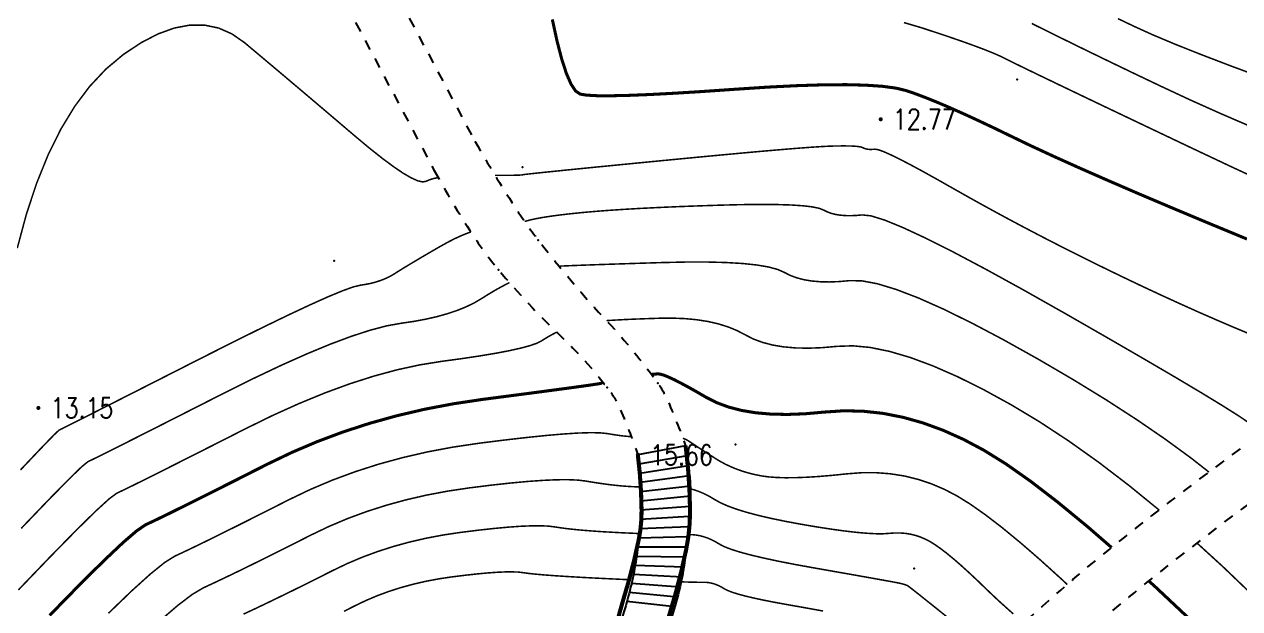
# Model space of a CAD drawing. Extents: x 940 to 2162, y 608 to 1562.
# Drawn here: x 1218.3 to 1278, y 973.6 to 1002.3 of the extents above; entities that cross this region are included whole.
import ezdxf
from ezdxf.enums import TextEntityAlignment as Align

# ---------------------------------------------------------------- set-up
doc = ezdxf.new("R2010")
doc.units = 0
doc.header["$LTSCALE"] = 0.5
doc.header["$PDSIZE"] = 0.2
doc.linetypes.add('X6', pattern=[2, 1, -1])
doc.layers.get('0').update_dxf_attribs({"linetype": 'CONTINUOUS'})
for name, color, linetype in [('DGX', 2, 'CONTINUOUS'), ('DLSS', 4, 'CONTINUOUS'), ('GCD', 1, 'CONTINUOUS'), ('JMD', 6, 'CONTINUOUS'), ('ZDH', 1, 'CONTINUOUS')]:
    doc.layers.add(name, color=color, linetype=linetype)
doc.styles.add('HZ', font='rs.shx', dxfattribs={"width": 0.8, "bigfont": 'hztxt.shx'})

# ---------------------------------------------------------------- blocks, each defined once
blk = doc.blocks.new('GC200')
at = {"linetype": 'Continuous', "const_width": 0.2, "flags": 128}
blk.add_lwpolyline([(-0.1, 0, 1), (0.1, 0, 1)], format="xyb", close=True, dxfattribs=at)

msp = doc.modelspace()

# ---------------------------------------------------------------- linework, layer by layer
at = {"layer": 'DGX', "linetype": 'Continuous', "const_width": 0.075, "flags": 128}
for points, elevation in [([(1238.631, 994.784), (1238.408, 994.738), (1238.203, 994.676), (1238.046, 994.604), (1237.874, 994.571), (1237.625, 994.628), (1237.3, 994.774), (1236.897, 995.009), (1236.419, 995.334), (1235.863, 995.748), (1235.23, 996.251), (1234.521, 996.843), (1233.782, 997.471), (1233.062, 998.084), (1232.359, 998.679), (1231.674, 999.258), (1231.008, 999.821), (1230.359, 1000.367), (1229.728, 1000.897), (1229.116, 1001.41), (1228.494, 1001.843), (1227.838, 1002.132), (1227.146, 1002.276), (1226.418, 1002.276), (1225.655, 1002.131), (1224.857, 1001.842), (1224.023, 1001.409), (1223.153, 1000.832), (1222.296, 1000.115), (1221.497, 999.263), (1220.757, 998.276), (1220.075, 997.154), (1219.453, 995.897), (1218.889, 994.505), (1218.384, 992.978), (1217.937, 991.316)], 13), ([(1279.295, 994.544), (1277.51, 995.374), (1275.563, 996.293), (1273.645, 997.205), (1271.953, 998.01), (1270.484, 998.711), (1269.241, 999.306), (1268.222, 999.796), (1267.427, 1000.18), (1266.857, 1000.459), (1266.512, 1000.633), (1266.243, 1000.763), (1265.902, 1000.91), (1265.49, 1001.075), (1265.006, 1001.257), (1264.451, 1001.457), (1263.824, 1001.674), (1263.125, 1001.908), (1262.355, 1002.16), (1261.535, 1002.4)], 12), ([(1278.653, 987.052), (1277.781, 987.415), (1276.894, 987.794), (1275.992, 988.189), (1275.074, 988.601), (1274.141, 989.028), (1273.192, 989.471), (1272.228, 989.931), (1271.249, 990.406), (1270.271, 990.889), (1269.309, 991.373), (1268.365, 991.857), (1267.438, 992.341), (1266.528, 992.826), (1265.635, 993.311), (1264.759, 993.796), (1263.9, 994.281), (1263.097, 994.736), (1262.388, 995.128), (1261.773, 995.459), (1261.252, 995.727), (1260.825, 995.933), (1260.492, 996.077), (1260.253, 996.159), (1260.108, 996.179), (1260.013, 996.171), (1259.924, 996.168), (1259.841, 996.169), (1259.763, 996.176), (1259.692, 996.188), (1259.627, 996.205), (1259.567, 996.227), (1259.514, 996.254), (1259.445, 996.281), (1259.338, 996.303), (1259.195, 996.32), (1259.013, 996.332), (1258.795, 996.339), (1258.539, 996.341), (1258.246, 996.338), (1257.916, 996.33), (1257.482, 996.309), (1256.878, 996.269), (1256.104, 996.21), (1255.161, 996.131), (1254.047, 996.033), (1252.764, 995.915), (1251.311, 995.778), (1249.688, 995.622), (1248.086, 995.466), (1246.694, 995.329), (1245.513, 995.212), (1244.544, 995.114), (1243.785, 995.037), (1243.237, 994.978), (1242.899, 994.94), (1242.773, 994.92), (1242.721, 994.912), (1242.608, 994.905), (1242.433, 994.9), (1242.197, 994.896), (1241.898, 994.894), (1241.539, 994.894), (1241.431, 994.894)], 13), ([(1278.545, 982.704), (1277.998, 983.073), (1277.2, 983.577), (1276.151, 984.216), (1274.851, 984.989), (1273.3, 985.896), (1271.498, 986.938), (1269.446, 988.115), (1267.384, 989.279), (1265.555, 990.283), (1263.96, 991.127), (1262.598, 991.811), (1261.469, 992.336), (1260.574, 992.701), (1259.911, 992.905), (1259.482, 992.95), (1259.179, 992.923), (1258.894, 992.913), (1258.629, 992.918), (1258.383, 992.94), (1258.155, 992.978), (1257.947, 993.032), (1257.757, 993.102), (1257.586, 993.189), (1257.365, 993.275), (1257.025, 993.346), (1256.566, 993.4), (1255.988, 993.438), (1255.291, 993.46), (1254.474, 993.466), (1253.538, 993.456), (1252.483, 993.429), (1251.402, 993.393), (1250.386, 993.355), (1249.435, 993.313), (1248.551, 993.269), (1247.732, 993.221), (1246.979, 993.171), (1246.292, 993.118), (1245.67, 993.062), (1245.109, 993.004), (1244.601, 992.945), (1244.148, 992.884), (1243.749, 992.822), (1243.405, 992.758), (1243.114, 992.693), (1242.886, 992.628)], 13.5), ([(1240.242, 992.111), (1240.114, 992.069), (1239.796, 991.943), (1239.458, 991.789), (1239.1, 991.606), (1238.721, 991.395), (1238.345, 991.178), (1237.997, 990.975), (1237.676, 990.786), (1237.384, 990.612), (1237.118, 990.453), (1236.881, 990.308), (1236.671, 990.178), (1236.489, 990.062), (1236.315, 989.958), (1236.13, 989.864), (1235.935, 989.779), (1235.729, 989.704), (1235.513, 989.638), (1235.286, 989.581), (1235.048, 989.534), (1234.8, 989.496), (1234.456, 989.412), (1233.932, 989.223), (1233.228, 988.932), (1232.343, 988.536), (1231.277, 988.037), (1230.032, 987.435), (1228.606, 986.729), (1227, 985.92), (1225.406, 985.111), (1224.016, 984.406), (1222.832, 983.806), (1221.853, 983.31), (1221.079, 982.919), (1220.51, 982.632), (1220.145, 982.449), (1219.986, 982.371), (1219.738, 982.137), (1219.108, 981.487), (1218.096, 980.42)], 13.5), ([(1244.579, 990.432), (1244.802, 990.443), (1245.229, 990.461), (1245.803, 990.483), (1246.527, 990.509), (1247.4, 990.538), (1248.421, 990.571), (1249.592, 990.608), (1250.776, 990.634), (1251.838, 990.636), (1252.779, 990.612), (1253.598, 990.564), (1254.295, 990.491), (1254.871, 990.393), (1255.326, 990.271), (1255.659, 990.123), (1255.946, 989.977), (1256.266, 989.859), (1256.618, 989.767), (1257.002, 989.703), (1257.417, 989.667), (1257.865, 989.657), (1258.345, 989.675), (1258.856, 989.721), (1259.462, 989.712), (1260.226, 989.569), (1261.148, 989.29), (1262.227, 988.877), (1263.464, 988.328), (1264.858, 987.644), (1266.41, 986.826), (1268.12, 985.872), (1269.852, 984.86), (1271.472, 983.867), (1272.979, 982.893), (1274.374, 981.937), (1275.656, 981.001), (1276.533, 980.313)], 14), ([(1218.132, 977.548), (1219.462, 978.934), (1220.452, 979.942), (1221.1, 980.572), (1221.408, 980.823), (1221.632, 980.931), (1222.031, 981.127), (1222.603, 981.413), (1223.35, 981.788), (1224.27, 982.252), (1225.365, 982.806), (1226.634, 983.449), (1228.076, 984.181), (1229.551, 984.914), (1230.916, 985.561), (1232.172, 986.121), (1233.317, 986.595), (1234.353, 986.982), (1235.278, 987.283), (1236.094, 987.498), (1236.8, 987.625), (1237.431, 987.718), (1238.024, 987.828), (1238.577, 987.954), (1239.091, 988.097), (1239.567, 988.257), (1240.003, 988.433), (1240.4, 988.625), (1240.758, 988.835), (1241.091, 989.044), (1241.414, 989.237), (1241.728, 989.413), (1242.031, 989.572), (1242.14, 989.625)], 14), ([(1246.91, 987.755), (1246.954, 987.759), (1247.342, 987.784), (1247.792, 987.808), (1248.305, 987.831), (1248.881, 987.853), (1249.52, 987.874), (1250.172, 987.879), (1250.788, 987.854), (1251.368, 987.798), (1251.913, 987.711), (1252.421, 987.594), (1252.894, 987.446), (1253.33, 987.267), (1253.731, 987.058), (1254.136, 986.852), (1254.586, 986.685), (1255.081, 986.557), (1255.621, 986.467), (1256.206, 986.415), (1256.836, 986.402), (1257.51, 986.428), (1258.23, 986.492), (1259.013, 986.52), (1259.879, 986.438), (1260.826, 986.245), (1261.856, 985.942), (1262.967, 985.529), (1264.161, 985.006), (1265.437, 984.373), (1266.795, 983.629), (1268.206, 982.782), (1269.644, 981.838), (1271.108, 980.797), (1272.597, 979.659), (1274.083, 978.448)], 14.5), ([(1217.996, 974.529), (1219.562, 976.158), (1220.829, 977.448), (1221.795, 978.397), (1222.463, 979.006), (1222.83, 979.276), (1223.119, 979.412), (1223.552, 979.623), (1224.127, 979.907), (1224.846, 980.266), (1225.708, 980.699), (1226.713, 981.206), (1227.862, 981.786), (1229.153, 982.441), (1230.497, 983.099), (1231.801, 983.686), (1233.066, 984.205), (1234.291, 984.654), (1235.477, 985.033), (1236.624, 985.343), (1237.732, 985.583), (1238.8, 985.755), (1239.794, 985.889), (1240.679, 986.022), (1241.455, 986.151), (1242.123, 986.278), (1242.681, 986.402), (1243.131, 986.523), (1243.472, 986.641), (1243.704, 986.756), (1243.878, 986.866), (1244.048, 986.967), (1244.212, 987.06), (1244.371, 987.143), (1244.461, 987.187)], 14.5), ([(1248.128, 982.059), (1248.032, 982.063), (1247.863, 982.076), (1247.668, 982.098), (1247.449, 982.127), (1247.205, 982.164), (1246.936, 982.209), (1246.59, 982.244), (1246.118, 982.252), (1245.519, 982.233), (1244.793, 982.187), (1243.94, 982.113), (1242.959, 982.012), (1241.852, 981.884), (1240.618, 981.729), (1239.337, 981.538), (1238.089, 981.303), (1236.875, 981.023), (1235.694, 980.7), (1234.547, 980.332), (1233.434, 979.92), (1232.354, 979.464), (1231.307, 978.963), (1230.318, 978.462), (1229.41, 978.005), (1228.584, 977.592), (1227.839, 977.222), (1227.176, 976.896), (1226.594, 976.614), (1226.093, 976.375), (1225.674, 976.18), (1225.187, 975.875), (1224.483, 975.307), (1223.561, 974.475), (1222.423, 973.38)], 15.5), ([(1269.563, 974.792), (1269.32, 975.02), (1268.255, 975.985), (1267.27, 976.839), (1266.367, 977.582), (1265.545, 978.213), (1264.804, 978.734), (1264.144, 979.143), (1263.517, 979.47), (1262.876, 979.742), (1262.222, 979.959), (1261.553, 980.123), (1260.871, 980.231), (1260.174, 980.285), (1259.463, 980.285), (1258.739, 980.23), (1258.033, 980.157), (1257.378, 980.101), (1256.775, 980.062), (1256.224, 980.041), (1255.723, 980.036), (1255.275, 980.049), (1254.877, 980.079), (1254.531, 980.127), (1254.216, 980.19), (1253.909, 980.265), (1253.611, 980.353), (1253.323, 980.454), (1253.043, 980.568), (1252.773, 980.695), (1252.511, 980.834), (1252.259, 980.987), (1252.021, 981.139), (1251.803, 981.279), (1251.606, 981.407), (1251.429, 981.521), (1251.273, 981.624), (1251.137, 981.713), (1251.021, 981.791), (1250.925, 981.855), (1250.831, 981.91), (1250.718, 981.958), (1250.663, 981.976)], 15.5), ([(1248.595, 979.584), (1248.419, 979.589), (1248.179, 979.599), (1247.934, 979.613), (1247.677, 979.633), (1247.408, 979.659), (1247.127, 979.69), (1246.834, 979.728), (1246.528, 979.771), (1246.211, 979.82), (1245.881, 979.876), (1245.499, 979.921), (1245.022, 979.942), (1244.451, 979.938), (1243.786, 979.908), (1243.028, 979.854), (1242.175, 979.775), (1241.228, 979.671), (1240.187, 979.542), (1239.114, 979.382), (1238.068, 979.185), (1237.051, 978.951), (1236.061, 978.679), (1235.1, 978.371), (1234.166, 978.026), (1233.261, 977.643), (1232.384, 977.224), (1231.546, 976.8), (1230.759, 976.405), (1230.022, 976.038), (1229.336, 975.7), (1228.7, 975.39), (1228.115, 975.109), (1227.58, 974.856), (1227.096, 974.632), (1226.549, 974.31), (1225.827, 973.762), (1224.928, 972.989)], 16), ([(1266.908, 973.348), (1266.177, 974.004), (1265.62, 974.53), (1265.164, 974.971), (1264.739, 975.37), (1264.344, 975.728), (1263.978, 976.045), (1263.643, 976.321), (1263.338, 976.555), (1263.063, 976.748), (1262.818, 976.9), (1262.586, 977.021), (1262.348, 977.122), (1262.105, 977.203), (1261.857, 977.264), (1261.604, 977.304), (1261.345, 977.324), (1261.081, 977.324), (1260.812, 977.304), (1260.507, 977.284), (1260.135, 977.286), (1259.694, 977.31), (1259.187, 977.355), (1258.612, 977.421), (1257.969, 977.51), (1257.259, 977.62), (1256.481, 977.751), (1255.705, 977.895), (1254.998, 978.041), (1254.361, 978.189), (1253.794, 978.34), (1253.296, 978.494), (1252.868, 978.65), (1252.51, 978.809), (1252.221, 978.97), (1251.967, 979.122), (1251.713, 979.252), (1251.457, 979.361), (1251.201, 979.449), (1250.986, 979.505)], 16), ([(1248.55, 977.295), (1248.344, 977.303), (1247.782, 977.328), (1247.215, 977.357), (1246.687, 977.387), (1246.199, 977.421), (1245.751, 977.457), (1245.342, 977.495), (1244.972, 977.535), (1244.642, 977.579), (1244.351, 977.624), (1244.043, 977.661), (1243.658, 977.678), (1243.198, 977.674), (1242.661, 977.651), (1242.049, 977.607), (1241.361, 977.543), (1240.597, 977.459), (1239.757, 977.355), (1238.891, 977.226), (1238.047, 977.067), (1237.226, 976.878), (1236.428, 976.659), (1235.652, 976.41), (1234.899, 976.132), (1234.169, 975.823), (1233.461, 975.484), (1232.774, 975.138), (1232.107, 974.804), (1231.46, 974.484), (1230.832, 974.178), (1230.224, 973.884), (1229.636, 973.604), (1229.067, 973.338)], 16.5), ([(1264.08, 972.856), (1263.07, 973.666), (1262.339, 974.249), (1261.887, 974.605), (1261.714, 974.735), (1261.679, 974.75), (1261.638, 974.766), (1261.592, 974.782), (1261.541, 974.798), (1261.485, 974.814), (1261.424, 974.83), (1261.358, 974.846), (1261.286, 974.862), (1261.156, 974.888), (1260.914, 974.933), (1260.559, 974.997), (1260.093, 975.081), (1259.514, 975.184), (1258.824, 975.306), (1258.021, 975.447), (1257.106, 975.608), (1256.184, 975.775), (1255.359, 975.936), (1254.632, 976.092), (1254.002, 976.241), (1253.469, 976.384), (1253.034, 976.522), (1252.697, 976.653), (1252.457, 976.779), (1252.265, 976.893), (1252.073, 976.992), (1251.881, 977.074), (1251.688, 977.14), (1251.494, 977.19), (1251.3, 977.224), (1251.106, 977.242), (1250.949, 977.244)], 16.5), ([(1275.947, 976.825), (1277.22, 975.664), (1278.813, 974.139)], 14.5), ([(1248.021, 975.028), (1247.385, 975.057), (1246.496, 975.1), (1245.698, 975.142), (1244.991, 975.183), (1244.375, 975.223), (1243.85, 975.262), (1243.416, 975.3), (1243.073, 975.337), (1242.822, 975.373), (1242.587, 975.401), (1242.294, 975.413), (1241.944, 975.411), (1241.536, 975.393), (1241.07, 975.36), (1240.547, 975.311), (1239.966, 975.247), (1239.327, 975.168), (1238.668, 975.07), (1238.026, 974.949), (1237.402, 974.805), (1236.794, 974.639), (1236.204, 974.45), (1235.632, 974.238), (1235.076, 974.003), (1234.538, 973.745), (1234.002, 973.475)], 17), ([(1257.56, 973.488), (1257.031, 973.584), (1256.452, 973.688), (1255.823, 973.799), (1255.202, 973.912), (1254.647, 974.02), (1254.157, 974.125), (1253.733, 974.225), (1253.374, 974.322), (1253.081, 974.414), (1252.854, 974.503), (1252.692, 974.587), (1252.563, 974.665), (1252.434, 974.731), (1252.305, 974.786), (1252.175, 974.831), (1252.044, 974.864), (1251.914, 974.887), (1251.783, 974.9), (1251.651, 974.901), (1251.469, 974.9), (1251.187, 974.904), (1250.805, 974.915), (1250.46, 974.927)], 17)]:
    msp.add_lwpolyline(points, dxfattribs=dict(at, elevation=elevation))
at = {"layer": 'DGX', "color": 3, "linetype": 'Continuous', "const_width": 0.15, "flags": 128}
for points, elevation in [([(1278.401, 991.764), (1276.473, 992.561), (1274.684, 993.31), (1273.034, 994.009), (1271.524, 994.661), (1270.153, 995.263), (1268.921, 995.817), (1267.829, 996.323), (1266.876, 996.78), (1266.022, 997.194), (1265.224, 997.571), (1264.485, 997.911), (1263.802, 998.215), (1263.177, 998.481), (1262.609, 998.71), (1262.099, 998.903), (1261.646, 999.059), (1261.143, 999.18), (1260.483, 999.269), (1259.666, 999.325), (1258.693, 999.35), (1257.562, 999.342), (1256.275, 999.301), (1254.83, 999.229), (1253.229, 999.124), (1251.64, 999.015), (1250.233, 998.928), (1249.008, 998.864), (1247.966, 998.823), (1247.106, 998.804), (1246.428, 998.808), (1245.932, 998.835), (1245.618, 998.885), (1245.394, 999.037), (1245.168, 999.374), (1244.94, 999.894), (1244.711, 1000.597), (1244.479, 1001.485), (1244.246, 1002.555)], 12.5), ([(1249.122, 985.113), (1249.211, 985.123), (1249.341, 985.134), (1249.448, 985.14), (1249.568, 985.125), (1249.738, 985.073), (1249.958, 984.984), (1250.228, 984.859), (1250.547, 984.697), (1250.916, 984.499), (1251.335, 984.264), (1251.803, 983.992), (1252.325, 983.728), (1252.906, 983.512), (1253.544, 983.346), (1254.24, 983.23), (1254.994, 983.164), (1255.806, 983.147), (1256.676, 983.18), (1257.604, 983.262), (1258.565, 983.327), (1259.531, 983.306), (1260.505, 983.2), (1261.484, 983.008), (1262.471, 982.731), (1263.464, 982.368), (1264.463, 981.92), (1265.469, 981.386), (1266.544, 980.719), (1267.752, 979.871), (1269.091, 978.842), (1270.562, 977.633), (1271.746, 976.606)], 15), ([(1219.531, 973.275), (1220.992, 974.769), (1222.195, 975.961), (1223.139, 976.852), (1223.825, 977.441), (1224.252, 977.728), (1224.606, 977.894), (1225.073, 978.118), (1225.652, 978.402), (1226.343, 978.744), (1227.146, 979.145), (1228.062, 979.605), (1229.09, 980.124), (1230.23, 980.702), (1231.442, 981.283), (1232.686, 981.812), (1233.96, 982.288), (1235.266, 982.712), (1236.602, 983.084), (1237.97, 983.403), (1239.37, 983.669), (1240.8, 983.884), (1242.157, 984.061), (1243.335, 984.215), (1244.334, 984.348), (1245.154, 984.458), (1245.796, 984.546), (1246.259, 984.613), (1246.544, 984.656), (1246.65, 984.678), (1246.666, 984.688), (1246.681, 984.698), (1246.697, 984.706), (1246.711, 984.714), (1246.726, 984.721), (1246.739, 984.727), (1246.743, 984.728)], 15), ([(1273.575, 974.965), (1273.901, 974.67), (1275.769, 972.917), (1277.769, 970.983), (1279.714, 969.078)], 15)]:
    msp.add_lwpolyline(points, dxfattribs=dict(at, elevation=elevation))
at = {"layer": 'DGX', "linetype": 'Continuous', "const_width": 0.075}
for points, elevation in [([(1278.524, 997.319), (1277.068, 997.947), (1275.63, 998.591), (1274.212, 999.252), (1272.829, 999.911), (1271.499, 1000.551), (1270.221, 1001.172), (1268.995, 1001.773), (1267.822, 1002.355)], 11.5), ([(1272.055, 1002.595), (1272.861, 1002.21), (1273.75, 1001.807), (1274.84, 1001.349), (1276.133, 1000.834), (1277.627, 1000.263), (1279.322, 999.636)], 11)]:
    msp.add_lwpolyline(points, dxfattribs=dict(at, elevation=elevation))
at = {"layer": 'DLSS', "linetype": 'X6', "flags": 128}
for points in [[(1230.162, 1015.862), (1240.464, 996.519)], [(1228.005, 1014.772), (1238.437, 995.132)]]:
    msp.add_lwpolyline(points, dxfattribs=at)
for points in [[(1240.464, 996.519, 0.011933), (1242.381, 993.38, 0.021541), (1243.557, 991.716, 0.02252), (1246.97, 987.691, -0.030587), (1249.436, 984.686, -0.052513), (1249.878, 983.916, -0.018735), (1250.796, 981.609)], [(1238.437, 995.132, 0.018016), (1240.299, 992.023, 0.029802), (1241.6, 990.259, 0.029154), (1244.645, 987.011, -0.037815), (1246.95, 984.466, -0.058679), (1247.516, 983.529, -0.025116), (1248.451, 981.157)], [(1262.385, 966.924, -0.01635), (1265.38, 970.779, -0.033477), (1267.194, 972.688, -0.017394), (1271.961, 976.778, -0.012243), (1278.97, 982.104, -0.050292), (1283.197, 984.552, -0.028223), (1290.753, 987.464, -0.028223)], [(1264.347, 965.5, -0.01635), (1267.244, 969.23, -0.033477), (1268.835, 970.904, -0.017394), (1273.475, 974.885, -0.012243), (1280.389, 980.139, -0.050292), (1284.195, 982.343, -0.028223), (1291.496, 985.157)]]:
    msp.add_lwpolyline(points, format="xyb", dxfattribs=at)
at = {"layer": 'DLSS', "linetype": 'Continuous', "const_width": 0.2, "flags": 128}
for points in [[(1246.659, 963.125, -0.007223), (1246.634, 965.034, -0.018256), (1246.662, 965.789, -0.006194), (1247.022, 969.94, -0.011821), (1247.289, 972.107, -0.038758), (1247.716, 973.982, 0.023994), (1248.493, 976.987, 0.053869), (1248.634, 978.431, 0.028556), (1248.451, 981.157)], [(1249.041, 963.191, -0.007223), (1249.017, 965.031, -0.018256), (1249.038, 965.612, -0.006194), (1249.393, 969.705, -0.011821), (1249.647, 971.76, -0.038758), (1249.991, 973.275, 0.023994), (1250.826, 976.501, 0.053869), (1251.017, 978.455, 0.028556), (1250.816, 981.452, 0.028556)]]:
    msp.add_lwpolyline(points, format="xyb", dxfattribs=at)
msp.add_lwpolyline([(1250.796, 981.609), (1250.816, 981.452)], dxfattribs=at)
at = {"layer": 'JMD', "linetype": 'Continuous'}
for p, q in [((1250.796, 981.609), (1248.451, 981.157)), ((1250.875, 981.115), (1248.502, 980.705)), ((1250.941, 980.62), (1248.541, 980.252)), ((1250.994, 980.123), (1248.569, 979.799)), ((1251.032, 979.624), (1248.586, 979.345)), ((1251.041, 979.124), (1248.592, 978.89)), ((1251.017, 978.625), (1248.586, 978.436)), ((1250.978, 978.126), (1248.57, 977.981)), ((1250.887, 977.13), (1248.502, 977.075)), ((1250.934, 977.628), (1248.541, 977.528)), ((1250.839, 976.633), (1248.451, 976.623)), ((1250.785, 976.136), (1248.389, 976.173)), ((1250.626, 975.149), (1248.232, 975.278)), ((1250.714, 975.641), (1248.316, 975.724)), ((1250.521, 974.66), (1248.137, 974.833)), ((1250.4, 974.175), (1248.031, 974.391)), ((1250.27, 973.692), (1247.914, 973.952))]:
    msp.add_line(p, q, dxfattribs=at)
at = {"layer": 'JMD', "linetype": 'Continuous', "flags": 128}
for points in [[(1250.796, 981.609, -0.023745), (1251.019, 979.835, -0.03733), (1251.022, 978.696, -0.004319), (1250.954, 977.855, -0.002681), (1250.826, 976.501, -0.036008), (1250.47, 974.448, -0.026673), (1249.647, 971.76)], [(1248.451, 981.157, -0.028556), (1248.591, 979.073, -0.028556), (1248.493, 976.987, -0.034456), (1248.059, 974.505, -0.034456), (1247.289, 972.107)]]:
    msp.add_lwpolyline(points, format="xyb", dxfattribs=at)
at = {"layer": 'ZDH', "linetype": 'Continuous'}
for p in [(1267.096, 999.601, 12.154), (1267.096, 999.601, 12.154), (1260.393, 997.652, 12.772), (1260.393, 997.652, 12.772), (1240.464, 996.519, 12.936), (1240.464, 996.519, 12.936), (1238.437, 995.132, 12.958), (1238.437, 995.132, 12.958), (1242.785, 995.289, 12.922), (1242.785, 995.289, 12.922), (1243.557, 991.716, 13.763), (1243.557, 991.716, 13.763), (1233.524, 990.69, 13.181), (1233.524, 990.69, 13.181), (1241.6, 990.259, 13.889), (1241.6, 990.259, 13.889), (1246.95, 984.466, 15.051), (1246.95, 984.466, 15.051), (1249.436, 984.686, 15.083), (1249.436, 984.686, 15.083), (1218.979, 983.467, 13.146), (1218.979, 983.467, 13.146), (1250.796, 981.609, 15.577), (1250.796, 981.609, 15.577), (1253.26, 981.676, 15.174), (1253.26, 981.676, 15.174), (1248.451, 981.157, 15.657), (1248.451, 981.157, 15.657), (1251.022, 978.696, 16.397), (1251.022, 978.696, 16.397), (1248.493, 976.987, 16.898), (1248.493, 976.987, 16.898), (1262.036, 975.577, 16.295), (1262.036, 975.577, 16.295)]:
    msp.add_point(p, dxfattribs=at)

# ---------------------------------------------------------------- block references
at = {"layer": 'GCD', "linetype": 'Continuous'}
ref = msp.add_blockref('GC200', (1260.393, 997.652, 12.772), dxfattribs=dict(at, xscale=0.5, yscale=0.5, zscale=0.5))
ref.add_attrib('height', '12.77', dxfattribs={"linetype": 'Continuous', "height": 1, "style": 'HZ', "width": 0.8}).set_placement((1260.993, 997.652, 12.772), align=Align.MIDDLE_LEFT)
ref = msp.add_blockref('GC200', (1218.979, 983.467, 13.146), dxfattribs=dict(at, xscale=0.5, yscale=0.5, zscale=0.5))
ref.add_attrib('height', '13.15', dxfattribs={"linetype": 'Continuous', "height": 1, "style": 'HZ', "width": 0.8}).set_placement((1219.579, 983.467, 13.146), align=Align.MIDDLE_LEFT)
ref = msp.add_blockref('GC200', (1248.451, 981.157, 15.657), dxfattribs=dict(at, xscale=0.5, yscale=0.5, zscale=0.5))
ref.add_attrib('height', '15.66', dxfattribs={"linetype": 'Continuous', "height": 1, "style": 'HZ', "width": 0.8}).set_placement((1249.051, 981.157, 15.657), align=Align.MIDDLE_LEFT)

doc.saveas('drawing.dxf')
